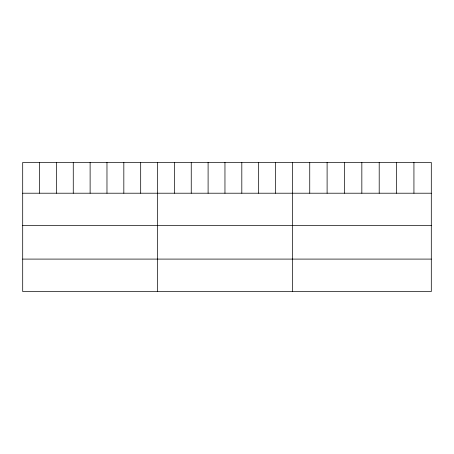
<?xml version="1.0" encoding="UTF-8"?>
<svg xmlns="http://www.w3.org/2000/svg" width="454" height="454" viewBox="0 0 454 454"><rect width="100%" height="100%" fill="white"/><g stroke="black" fill="none" stroke-linecap="round" stroke-linejoin="round"><path stroke-width="0.68" d="M431.3 193.211L431.3 291.547L22.7 291.547L22.7 162.453L431.3 162.453L431.3 193.211L22.7 193.211M22.7 225.661L431.3 225.661M22.7 259.092L431.3 259.092M413.935 162.453L413.935 193.211M396.569 162.453L396.569 193.211M379.204 162.453L379.204 193.211M361.838 162.453L361.838 193.211M344.473 162.453L344.473 193.211M327.107 162.453L327.107 193.211M309.741 162.453L309.741 193.211M292.376 162.453L292.376 291.547M275.521 162.453L275.521 193.211M258.666 162.453L258.666 193.211M241.812 162.453L241.812 193.211M224.957 162.453L224.957 193.211M208.102 162.453L208.102 193.211M191.248 162.453L191.248 193.211M174.393 162.453L174.393 193.211M157.538 162.453L157.538 291.547M140.683 162.453L140.683 193.211M123.828 162.453L123.828 193.211M106.974 162.453L106.974 193.211M90.119 162.453L90.119 193.211M73.264 162.453L73.264 193.211M56.41 162.453L56.41 193.211M39.555 162.453L39.555 193.211"/></g></svg>
